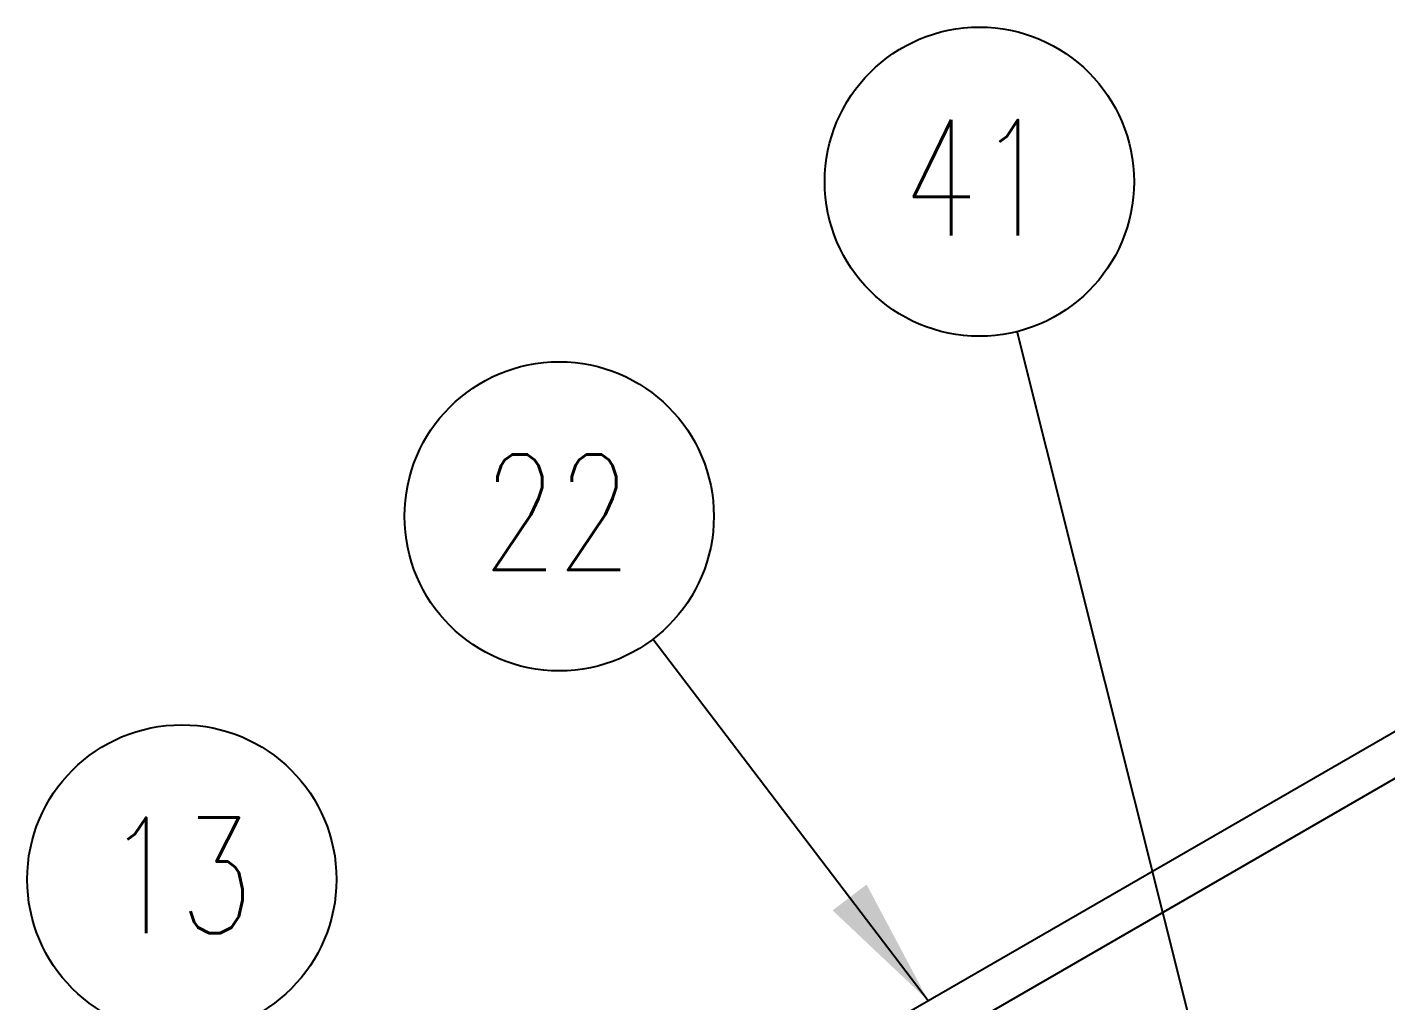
# Model space of a CAD drawing. Header units: millimetres. Extents: x 0 to 55611, y 0 to 32827.
# Drawn here: x 30558 to 31865, y 12269 to 13206 of the extents above; entities that cross this region are included whole.
import ezdxf

# ---------------------------------------------------------------- set-up
doc = ezdxf.new("R2010")
doc.units = ezdxf.units.MM
doc.header["$LTSCALE"] = 10
doc.linetypes.add('SLD-Continua', pattern=[0])
doc.layers.add('FIMSA-ACOTACIONES', color=7, linetype='SLD-Continua')
doc.layers.add('STRUC', color=5, linetype='SLD-Continua')
doc.styles.add('1', font='romans.shx', dxfattribs={"height": 125})
doc.styles.add('SLDTEXTSTYLE18', font='romans.shx', dxfattribs={"width": 0.75})
doc.dimstyles.new('50', dxfattribs={"dimscale": 0, "dimtxt": 125, "dimasz": 125, "dimexe": 125, "dimexo": 125, "dimgap": 50, "dimtad": 1, "dimdec": 0, "dimlfac": 49.861111, "dimzin": 1, "dimtxsty": '1', "dimcen": 2.5, "dimclrd": 1, "dimclre": 1, "dimadec": 0, "dimazin": 0, "dimtfac": 1, "dimtdec": 0, "dimtmove": 0, "dimatfit": 3, "dimfxl": 1, "dimtzin": 1, "dimarcsym": 0})

# ---------------------------------------------------------------- blocks, each defined once
blk = doc.blocks.new('SW_NOTE_0_65')
at = {"layer": 'FIMSA-ACOTACIONES', "color": 0}
blk.add_circle((-90.1, 118.3), 148.7, dxfattribs=at)
at = {"layer": 'FIMSA-ACOTACIONES', "color": 0, "insert": (-92.3, 177.8), "char_height": 111.12, "attachment_point": 2, "style": 'SLDTEXTSTYLE18'}
blk.add_mtext('22', dxfattribs=at)
blk = doc.blocks.new('SW_NOTE_0_66')
at = {"layer": 'FIMSA-ACOTACIONES', "color": 0}
blk.add_circle((-36.2, 144.2), 148.7, dxfattribs=at)
at = {"layer": 'FIMSA-ACOTACIONES', "color": 0, "insert": (-38.4, 203.7), "char_height": 111.12, "attachment_point": 2, "style": 'SLDTEXTSTYLE18'}
blk.add_mtext('41', dxfattribs=at)
blk = doc.blocks.new('SW_NOTE_0_68')
at = {"layer": 'FIMSA-ACOTACIONES', "color": 0}
blk.add_circle((-87.5, 120.2), 148.7, dxfattribs=at)
at = {"layer": 'FIMSA-ACOTACIONES', "color": 0, "insert": (-89.8, 179.7), "char_height": 111.12, "attachment_point": 2, "style": 'SLDTEXTSTYLE18'}
blk.add_mtext('13', dxfattribs=at)

msp = doc.modelspace()

# ---------------------------------------------------------------- linework, layer by layer
at = {"layer": 'STRUC', "linetype": 'SLD-Continua', "lineweight": 25}
for p, q in [((32085.1, 12650.4), (31030, 12041.3)), ((31068.4, 12018.3), (32085.8, 12605.7))]:
    msp.add_line(p, q, dxfattribs=at)

# ---------------------------------------------------------------- block references
at = {"layer": 'FIMSA-ACOTACIONES'}
for name, p in [('SW_NOTE_0_66', (31510.3, 12913.1)), ('SW_NOTE_0_65', (31160.1, 12617.1)), ('SW_NOTE_0_68', (30794.6, 12265.9))]:
    msp.add_blockref(name, p, dxfattribs=at)

# ---------------------------------------------------------------- leaders
for points in [[(31794.5, 11779.6), (31510.3, 12913.1)], [(31425, 12269.3), (31160.1, 12617.1)]]:
    msp.add_leader(points, dimstyle='50', override={"dimscale": 1, "dimlfac": 1})

doc.saveas('drawing.dxf')
